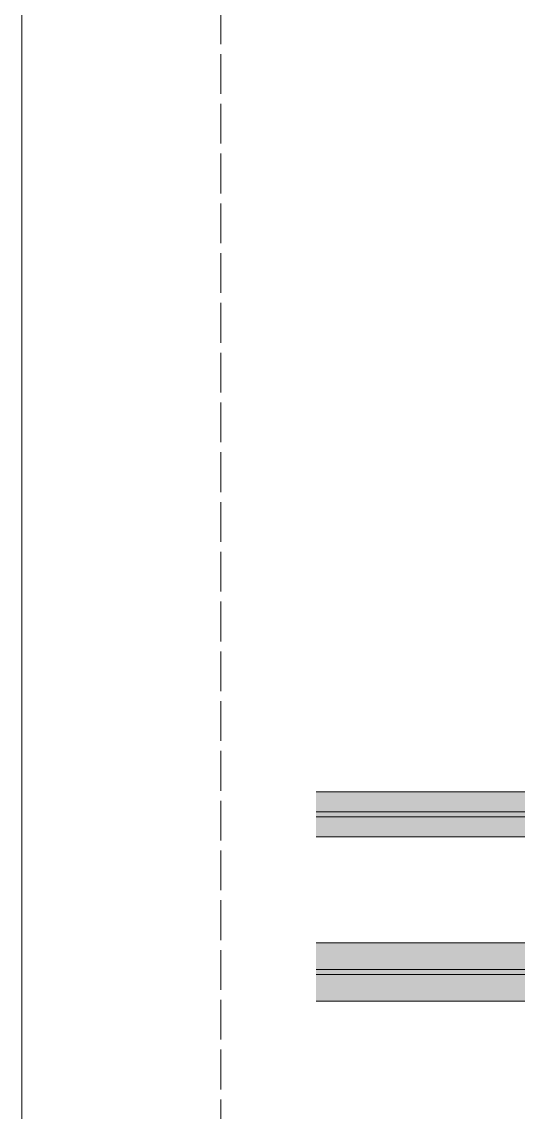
# Model space of a CAD drawing. Header units: millimetres. Extents: x -8 to 2550, y -393 to 1062.
# Drawn here: x 260 to 297.4, y -338.5 to -256.3 of the extents above; entities that cross this region are included whole.
import ezdxf

# ---------------------------------------------------------------- set-up
doc = ezdxf.new("R2010")
doc.units = ezdxf.units.MM
doc.header["$LTSCALE"] = 0.25
doc.header["$MEASUREMENT"] = 0
doc.linetypes.add('ACAD_ISO02W100', pattern=[15, 12, -3])
doc.layers.add('01_Fill Glass', color=254, linetype='Continuous', lineweight=0)
doc.layers.add('01_Glazing [Thin]', color=6, linetype='Continuous', lineweight=18)
doc.layers.add('02_Block Frame', color=7, linetype='Continuous', lineweight=5, true_color=0xe2001a, plot=False)

msp = doc.modelspace()

# ---------------------------------------------------------------- hatches: boundary and pattern name
at = {"layer": '01_Fill Glass', "ltscale": 0.25}
h = msp.add_hatch(color=256, dxfattribs=at)
h.dxf.hatch_style = 1
h.paths.add_polyline_path([(282.174, -328.102), (282.174, -330.102), (307.174, -330.102), (307.174, -328.102)])
h.paths.add_polyline_path([(282.174, -327.722), (282.174, -328.102), (307.174, -328.102), (307.174, -327.722)])
h.paths.add_polyline_path([(282.174, -325.722), (282.174, -327.722), (307.174, -327.722), (307.174, -325.722)])
h.paths.add_polyline_path([(282.174, -316.222), (282.174, -317.722), (307.174, -317.722), (307.174, -316.222)])
h.paths.add_polyline_path([(282.174, -315.842), (282.174, -316.222), (307.174, -316.222), (307.174, -315.842)])
h.paths.add_polyline_path([(282.174, -314.342), (282.174, -315.842), (307.174, -315.842), (307.174, -314.342), (301.888, -314.342, -0.023902), (301.85, -314.342), (299.741, -314.342)])

# ---------------------------------------------------------------- linework, layer by layer
at = {"layer": '01_Glazing [Thin]', "ltscale": 0.25}
for p, q in [((307.174, -315.842), (282.174, -315.842)), ((307.174, -316.222), (282.174, -316.222)), ((307.174, -317.722), (282.174, -317.722)), ((307.174, -325.722), (282.174, -325.722)), ((307.174, -327.722), (282.174, -327.722)), ((307.174, -328.102), (282.174, -328.102))]:
    msp.add_line(p, q, dxfattribs=at)
at = {"layer": '01_Glazing [Thin]'}
msp.add_lwpolyline([(282.174, -330.102), (307.174, -330.102), (307.174, -314.342), (282.174, -314.342)], dxfattribs=at)
at = {"layer": '02_Block Frame'}
msp.add_lwpolyline([(260, -393), (260, -96), (470, -96), (470, -393)], close=True, dxfattribs=at)
at = {"layer": '02_Block Frame', "linetype": 'ACAD_ISO02W100'}
msp.add_lwpolyline([(275, -378), (275, -111), (452, -111), (452, -378)], close=True, dxfattribs=at)

doc.saveas('drawing.dxf')
